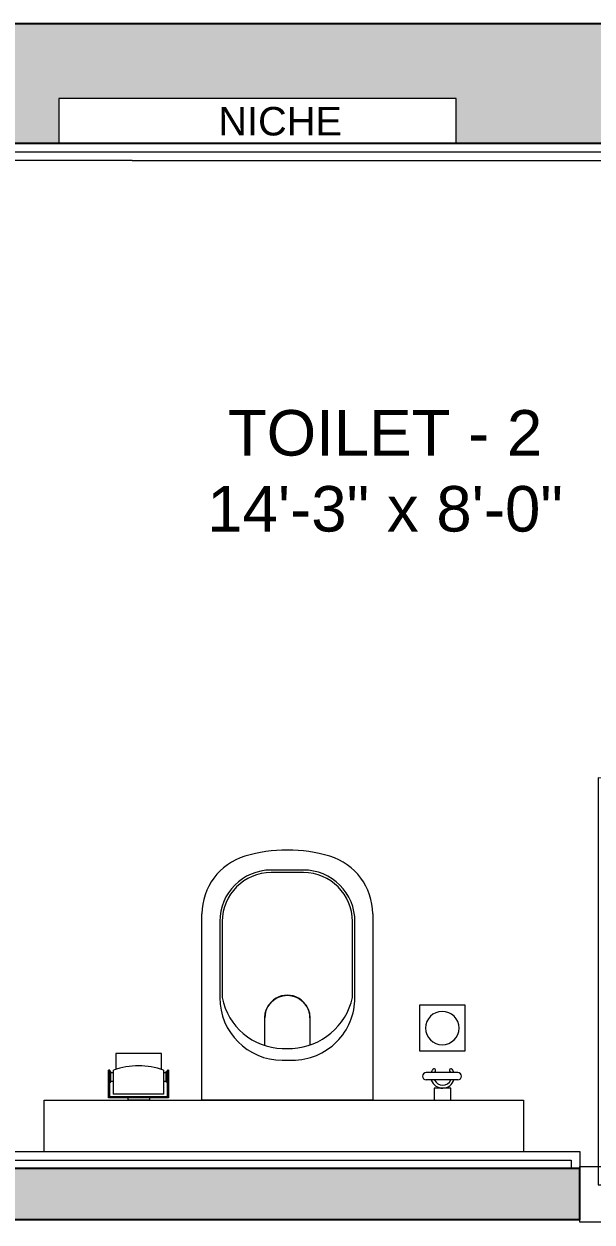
# Model space of a CAD drawing. Header units: inches. Extents: x 211391 to 214260, y -106888 to -102532.
# Drawn here: x 213192 to 213242, y -103808.7 to -103703.5 of the extents above; entities that cross this region are included whole.
import ezdxf

# ---------------------------------------------------------------- set-up
doc = ezdxf.new("R2010")
doc.units = ezdxf.units.IN
doc.header["$MEASUREMENT"] = 0
for name, color, linetype, lineweight in [('DOOR', 2, 'Continuous', 9), ('FIXTURES', 8, 'Continuous', 9), ('HATCH', 251, 'Continuous', 13), ('STONE', 1, 'Continuous', 18), ('TEXT', 3, 'Continuous', 9), ('WALL', 5, 'Continuous', 25)]:
    doc.layers.add(name, color=color, linetype=linetype, lineweight=lineweight)
doc.styles.add('STYLE1', font='arial.ttf', dxfattribs={"height": 8})
doc.styles.add('style5', font='arial.ttf', dxfattribs={"height": 9})

# ---------------------------------------------------------------- blocks, each defined once
blk = doc.blocks.new('DOOR 3 L')
at = {"layer": 'DOOR'}
for points in [[(1.5, -4.54), (1.5, -3.04), (2, -3.04), (2, -0.04), (0, -0.04), (0, -4.54)], [(34.5, -4.54), (34.5, -3.04), (34, -3.04), (34, -0.04), (36, -0.04), (36, -4.54)]]:
    blk.add_lwpolyline(points, close=True, dxfattribs=at)
blk.add_lwpolyline([(34.5, -4.54, -0.400224), (1.5, -36.04), (1.5, -4.54), (3, -4.54), (3, -36.006)], format="xyb", dxfattribs=at)
blk = doc.blocks.new('RJeaT')
at = {"layer": 'FIXTURES', "ltscale": 0.2}
for p, q in [((1938.575, 410.344), (1938.575, 415.344)), ((1938.575, 415.344), (1940.875, 415.344)), ((1938.675, 410.444), (1938.675, 415.244)), ((1938.675, 415.244), (1940.875, 415.244)), ((1939.875, 415.244), (1939.875, 415.144)), ((1940.775, 415.144), (1940.775, 415.244)), ((1940.875, 415.244), (1940.875, 415.344)), ((1940.875, 414.944), (1938.875, 414.944)), ((1938.875, 410.744), (1938.875, 414.944)), ((1939.875, 415.144), (1940.775, 415.144)), ((1939.975, 415.144), (1939.975, 414.944)), ((1940.675, 415.144), (1940.675, 414.944)), ((1942.275, 414.744), (1940.975, 414.744)), ((1942.275, 410.944), (1942.275, 414.744)), ((1938.575, 413.744), (1938.375, 413.744)), ((1938.375, 411.944), (1938.375, 413.744)), ((1938.575, 411.944), (1938.375, 411.944)), ((1940.875, 410.344), (1938.575, 410.344)), ((1940.875, 410.444), (1938.675, 410.444)), ((1938.675, 410.444), (1940.875, 410.444)), ((1938.875, 410.744), (1940.875, 410.744)), ((1939.875, 410.444), (1939.875, 410.544)), ((1939.875, 410.544), (1940.775, 410.544)), ((1939.975, 410.744), (1939.975, 410.544)), ((1940.675, 410.744), (1940.675, 410.544)), ((1940.775, 410.544), (1940.775, 410.444)), ((1940.875, 410.344), (1940.875, 410.444)), ((1940.975, 410.944), (1942.275, 410.944)), ((1942.475, 389.475), (1942.475, 385.675)), ((1946.275, 389.475), (1942.475, 389.475)), ((1946.275, 385.675), (1946.275, 389.475)), ((1940.075, 386.281), (1940.075, 388.922)), ((1939.375, 388.252), (1938.375, 388.252)), ((1938.375, 388.252), (1938.375, 386.852)), ((1939.375, 386.852), (1939.375, 388.252)), ((1938.375, 386.852), (1939.375, 386.852)), ((1942.475, 385.675), (1946.275, 385.675))]:
    blk.add_line(p, q, dxfattribs=at)
at = {"layer": 'FIXTURES'}
for p, q in [((1938.375, 407.565), (1953.865, 407.565)), ((1938.375, 393.365), (1938.375, 407.565)), ((1953.236, 406.089), (1946.908, 406.089)), ((1953.236, 405.88), (1946.908, 405.88)), ((1942.926, 402.34), (1945.234, 402.34)), ((1942.926, 402.34), (1945.234, 402.34)), ((1957.303, 400.465), (1957.303, 401.814)), ((1957.511, 400.465), (1957.511, 401.814)), ((1941.711, 400.892), (1941.711, 400.039)), ((1942.682, 400.892), (1942.682, 400.039)), ((1957.303, 399.117), (1957.303, 400.465)), ((1957.511, 399.117), (1957.511, 400.465)), ((1945.234, 398.591), (1942.964, 398.591)), ((1945.234, 398.591), (1942.964, 398.591)), ((1946.908, 395.05), (1953.236, 395.05)), ((1946.908, 394.842), (1953.236, 394.842)), ((1953.865, 393.365), (1938.375, 393.365))]:
    blk.add_line(p, q, dxfattribs=at)
at = {"layer": 'FIXTURES', "ltscale": 0.2, "extrusion": (0, 0, -1)}
blk.add_line((1940.675, 386.281), (1940.675, 388.922), dxfattribs=at)
at = {"layer": 'FIXTURES'}
for centre, start, end in [((1953.865, 402.565), 16.67385, 90), ((1953.865, 398.365), 270, 343.32615)]:
    blk.add_arc(centre, 5, start, end, dxfattribs=at)
at = {"layer": 'FIXTURES', "ltscale": 0.2}
for centre, start, end in [((1940.375, 388.922), 0, 180), ((1940.375, 386.281), 180, 0)]:
    blk.add_arc(centre, 0.3, start, end, dxfattribs=at)
for centre, major_axis, ratio, start_param, end_param in [((1935.075, 412.844), (0, 6.167), 0.999988, 4.36874, 5.056072), ((1940.375, 387.552), (0, 0.991), 0.999988, 0.339854, 2.833873), ((1940.375, 387.552), (0, 0.991), 0.999988, -0.626784, -0.307745), ((1940.875, 388.252), (0, 0.124), 0.999988, 2.220239, 5.656431), ((1940.375, 387.552), (0, 0.743), 0.999988, 0.460571, 2.725879), ((1940.375, 387.552), (-0.525, 0.525), 1, -1.412135, -1.201093), ((1940.375, 387.552), (-0.525, 0.525), 1, 2.771889, 3.025893), ((1940.375, 387.552), (0, 0.991), 0.999988, 3.449295, 3.7684), ((1940.875, 386.852), (0, 0.124), 0.999988, 3.768369, 7.204495)]:
    blk.add_ellipse(centre, major_axis=major_axis, ratio=ratio, start_param=start_param, end_param=end_param, dxfattribs=at)
at = {"layer": 'FIXTURES'}
for centre, major_axis, ratio, start_param, end_param in [((1946.908, 400.892), (-3.675, 3.675), 1, -0.785398, 0.785398), ((1947.896, 400.759), (-3.688, 3.688), 1, -0.594765, 0.75982), ((1953.236, 401.814), (3.023, 3.023), 1, 5.497787, 7.068583), ((1953.236, 401.814), (-2.876, 2.876), 1, 3.926991, 5.497787), ((1944.141, 400.465), (-15.034, 0), 0.9017, 2.877811, 3.405374), ((1945.234, 400.465), (-1.325, 1.325), 1, 2.356194, 5.497787), ((1946.908, 400.039), (3.675, 3.675), 1, 2.356194, 3.926991), ((1948.099, 400.343), (3.836, 3.836), 1, 2.412384, 3.705746), ((1953.236, 399.117), (2.876, 2.876), 1, 3.926991, 5.497787), ((1953.236, 399.117), (-3.023, 3.023), 1, 2.356194, 3.926991)]:
    blk.add_ellipse(centre, major_axis=major_axis, ratio=ratio, start_param=start_param, end_param=end_param, dxfattribs=at)
at = {"layer": 'FIXTURES', "extrusion": (0, 0, -1)}
blk.add_ellipse((1945.234, 400.465), major_axis=(1.325, 1.325), ratio=1, start_param=-0.785398, end_param=2.356194, dxfattribs=at)
at = {"layer": 'FIXTURES', "ltscale": 0.2, "extrusion": (0, 0, -1)}
blk.add_ellipse((1944.375, 387.575), major_axis=(0, 1.391), ratio=0.999988, start_param=4.213360238e-07, end_param=6.28318572851561, dxfattribs=at)

msp = doc.modelspace()

# ---------------------------------------------------------------- hatches: boundary and pattern name
at = {"layer": 'HATCH', "ltscale": 15}
h = msp.add_hatch(color=256, dxfattribs=at)
h.dxf.hatch_style = 1
h.paths.add_polyline_path([(213309.89, -103703.54), (213138.89, -103703.54), (213138.89, -103708.04), (213309.89, -103708.04)])
h = msp.add_hatch(color=8, dxfattribs=at)
h.dxf.hatch_style = 1
h.paths.add_polyline_path([(213309.89, -103708.05), (213138.89, -103708.05), (213138.89, -103714.04), (213145.22, -103714.04), (213145.22, -103710.45), (213183.07, -103710.45), (213183.07, -103714.04), (213195.11, -103714.04), (213195.11, -103710.1), (213230.03, -103710.1), (213230.03, -103714.04), (213309.89, -103714.04)])
h = msp.add_hatch(color=256, dxfattribs=at)
h.dxf.hatch_style = 1
h.paths.add_polyline_path([(213240.89, -103808.54), (213240.89, -103804.04), (213138.89, -103804.04), (213138.89, -103808.54)])

# ---------------------------------------------------------------- linework, layer by layer
at = {"layer": 'STONE'}
for p, q in [((213309.14, -103714.79), (213139.64, -103714.79)), ((213201.55, -103715.54), (213140.39, -103715.54)), ((213201.55, -103715.54), (213273.51, -103715.54))]:
    msp.add_line(p, q, dxfattribs=at)
msp.add_lwpolyline([(213195.11, -103714.04), (213230.03, -103714.04), (213230.03, -103710.1), (213195.11, -103710.1)], close=True, dxfattribs=at)
for points in [[(213140.39, -103796.54), (213140.39, -103802.54), (213240.89, -103802.54), (213240.89, -103804.04)], [(213138.89, -103797.29), (213139.64, -103797.29), (213139.64, -103803.29), (213240.14, -103803.29), (213240.14, -103804.04)], [(213193.83, -103802.54), (213193.83, -103798.04), (213235.95, -103798.04), (213235.95, -103802.54)]]:
    msp.add_lwpolyline(points, dxfattribs=at)
at = {"layer": 'WALL', "ltscale": 20}
for p, q in [((213309.89, -103703.54), (213138.89, -103703.54)), ((213309.89, -103714.04), (213138.89, -103714.04)), ((213240.89, -103804.04), (213138.89, -103804.04)), ((213240.89, -103808.54), (213240.89, -103804.04)), ((213240.89, -103808.54), (213138.89, -103808.54))]:
    msp.add_line(p, q, dxfattribs=at)

# ---------------------------------------------------------------- block references
at = {"layer": 'DOOR', "ltscale": 5, "xscale": -1.083333333332525, "yscale": 1.083333333332525, "zscale": 1.083333333332525, "rotation": 180}
msp.add_blockref('DOOR 3 L', (213240.89, -103808.77), dxfattribs=at)
at = {"layer": 'FIXTURES', "xscale": 1.056338028168699, "yscale": 1.056338028168699, "zscale": 1.056338028168699, "rotation": 90}
msp.add_blockref('RJeaT', (213638.22, -105845.62), dxfattribs=at)

# ---------------------------------------------------------------- texts
at = {"layer": 'TEXT', "insert": (213214.56, -103710.83), "char_height": 2.5, "width": 19.6053, "attachment_point": 2, "style": 'style5'}
msp.add_mtext('\\A1;NICHE', dxfattribs=at)
at = {"layer": 'TEXT', "ltscale": 10, "insert": (213274.78, -103737.44), "char_height": 4, "attachment_point": 3, "style": 'STYLE1'}
msp.add_mtext_dynamic_manual_height_columns('\\A1;\\pxqc;TOILET - 2\\P14\'-3" x 8\'-0"', width=101.9942, gutter_width=35, heights=[0], dxfattribs=at)

doc.saveas('drawing.dxf')
